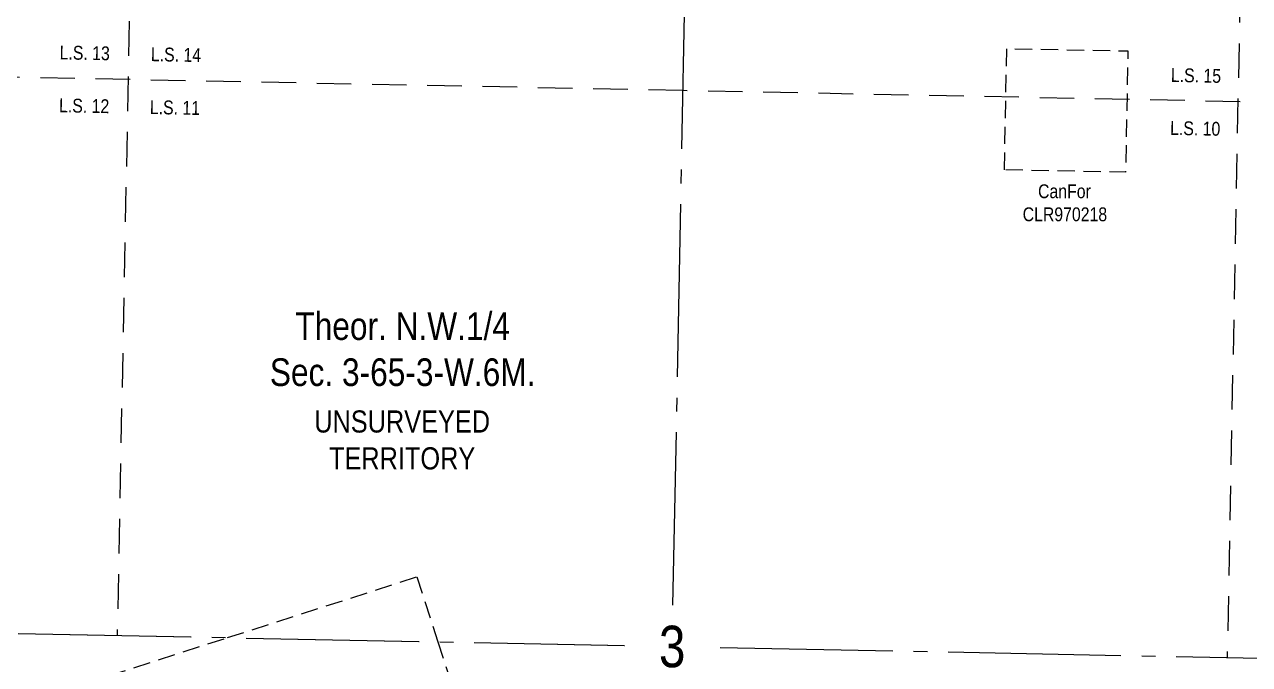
# Model space of a CAD drawing. Extents: x 410869 to 416967, y 6049756 to 6052439.
# Drawn here: x 411323 to 412210, y 6050700 to 6051163 of the extents above; entities that cross this region are included whole.
import ezdxf
from ezdxf.enums import TextEntityAlignment as Align

# ---------------------------------------------------------------- set-up
doc = ezdxf.new("R2010")
doc.units = 0
doc.header["$LTSCALE"] = 5
for name, pattern in [('foc-ACCESSROAD', [3.75, 2.5, -1.25]), ('foc-LSD', [8, 5, -3]), ('foc-QUARTERLINE', [33, 25, -3, 2, -3])]:
    doc.linetypes.add(name, pattern=pattern)
for name, color, linetype in [('10', 1, 'Continuous'), ('9', 3, 'Continuous'), ('C-SYMBOL', 7, 'Continuous'), ('F-WS', 190, 'foc-ACCESSROAD'), ('L-QSEC', 8, 'foc-QUARTERLINE'), ('L-SECLBL', 7, 'Continuous'), ('L-SECTION-LSD', 7, 'foc-LSD'), ('L-UNS-T', 3, 'Continuous')]:
    doc.layers.add(name, color=color, linetype=linetype)
doc.layers.add('F-WS-T', color=190, linetype='Continuous', lineweight=9)
doc.styles.add('100L', font='ARIALN.TTF', dxfattribs={"height": 11})
doc.styles.add('175L', font='ARIALN.TTF', dxfattribs={"height": 20})
doc.styles.add('80L', font='ARIALN.TTF', dxfattribs={"height": 10})
doc.styles.add('SIMPLEX', font='ARIALN.TTF')

# ---------------------------------------------------------------- blocks, each defined once
blk = doc.blocks.new('L-SECLBL')
at = {"layer": '9', "color": 7}
for p, q in [((-5.08, -27.83), (-12.29, -27.83)), ((20.7, -27.83), (13.5, -27.83))]:
    blk.add_line(p, q, dxfattribs=at)
at = {"layer": '10', "color": 2, "style": 'SIMPLEX'}
blk.add_attdef('SEC', text='', height=30, dxfattribs=at).set_placement((0, 0), align=Align.MIDDLE)
at = {"layer": '10', "color": 5, "style": '80L'}
blk.add_attdef('TWP', text='', height=9.5, dxfattribs=at).set_placement((-14.43, -27.37), align=Align.MIDDLE_RIGHT)
blk.add_attdef('RGE', text='', height=9.5, dxfattribs=at).set_placement((3.62, -27.37), align=Align.MIDDLE_CENTER)
blk.add_attdef('MER', text='', height=9.5, dxfattribs=at).set_placement((23.17, -27.37), align=Align.MIDDLE_LEFT)

msp = doc.modelspace()

# ---------------------------------------------------------------- linework, layer by layer
at = {"layer": 'F-WS', "flags": 128}
msp.add_lwpolyline([(412032.356, 6051057.582), (412034.044, 6051145.308), (412121.771, 6051143.62), (412120.083, 6051055.894), (412032.356, 6051057.582)], close=True, dxfattribs=at)
at = {"layer": 'F-WS'}
msp.add_lwpolyline([(411348.037, 6050621.692), (411331.071, 6050674.545), (411470.288, 6050719.226), (411607.394, 6050763.243), (411622.491, 6050716.206), (411654.786, 6050615.598)], dxfattribs=at)
at = {"layer": 'L-QSEC'}
for p, q in [((411792.623, 6050742.829), (411807.654, 6051517.01)), ((410988.988, 6050728.809), (411757.521, 6050713.533)), ((411826.759, 6050712.157), (412595.079, 6050696.885))]:
    msp.add_line(p, q, dxfattribs=at)
msp.add_lwpolyline([(410989.013, 6050728.801), (411757.227, 6050713.532)], dxfattribs=at)
at = {"layer": 'L-SECTION-LSD', "flags": 128}
for points in [[(411406.206, 6051524.986), (411390.514, 6050720.828)], [(412209.102, 6051509.035), (412193.56, 6050704.866)], [(411799.848, 6051114.929), (410996.873, 6051130.885)], [(412602.815, 6051098.972), (411799.848, 6051114.929)]]:
    msp.add_lwpolyline(points, dxfattribs=at)

# ---------------------------------------------------------------- block references
at = {"layer": 'L-SECLBL', "xscale": 0.9995596, "yscale": 0.9995596, "zscale": 0.9995596}
msp.add_blockref('L-SECLBL', (411792.041, 6050712.847), dxfattribs=at).add_auto_attribs({'SEC': '3', 'TWP': '65', 'RGE': '3', 'MER': '6'})

# ---------------------------------------------------------------- texts
at = {"layer": 'C-SYMBOL', "color": 3, "insert": (411597.051, 6050954.58), "char_height": 19.99119, "width": 190.41624, "attachment_point": 2, "style": '175L'}
msp.add_mtext('Theor. N.W.1/4 \\PSec. 3-65-3-W.6M.', dxfattribs=at)
at = {"layer": 'F-WS-T', "insert": (412045.284, 6051047.121), "char_height": 9.9956, "width": 60.68718, "attachment_point": 1, "style": '80L'}
msp.add_mtext('\\pi11.45;CanFor\\P\\pi0.32271;CLR970218', dxfattribs=at)
at = {"layer": 'L-UNS-T', "color": 3, "insert": (411596.659, 6050862.148), "char_height": 15.99295, "attachment_point": 5, "style": '80L'}
msp.add_mtext_dynamic_manual_height_columns('UNSURVEYED TERRITORY', width=126.35808, gutter_width=47.479, heights=[0], dxfattribs=at)

# ---------------------------------------------------------------- next in the draw order: texts
at = {"layer": 'L-SECTION-LSD', "char_height": 9.9956, "attachment_point": 1, "style": '100L', "bg_fill": 3, "box_fill_scale": 1.5, "bg_fill_color": 256, "bg_fill_transparency": 0}
for s, width, insert, rotation in [('\\pi1.888;L.S. 13', 36.818, (411347.102, 6051147.596), 358.882095), ('L.S. 14', 36.98191, (411415.018, 6051146.27), 358.882095), ('\\pi1.845;L.S. 15', 36.84321, (412151.106, 6051131.247), 358.892756), ('\\pi2.2267;L.S. 12', 37.09538, (411346.355, 6051109.335), 358.882095), ('L.S. 11', 36.43344, (411414.272, 6051108.01), 358.882095), ('\\pi2.0282;L.S. 10', 36.93778, (412150.366, 6051092.986), 358.892756)]:
    msp.add_mtext_dynamic_manual_height_columns(s, width=width, gutter_width=54.976, heights=[0], dxfattribs=dict(at, insert=insert, rotation=rotation))

doc.saveas('drawing.dxf')
